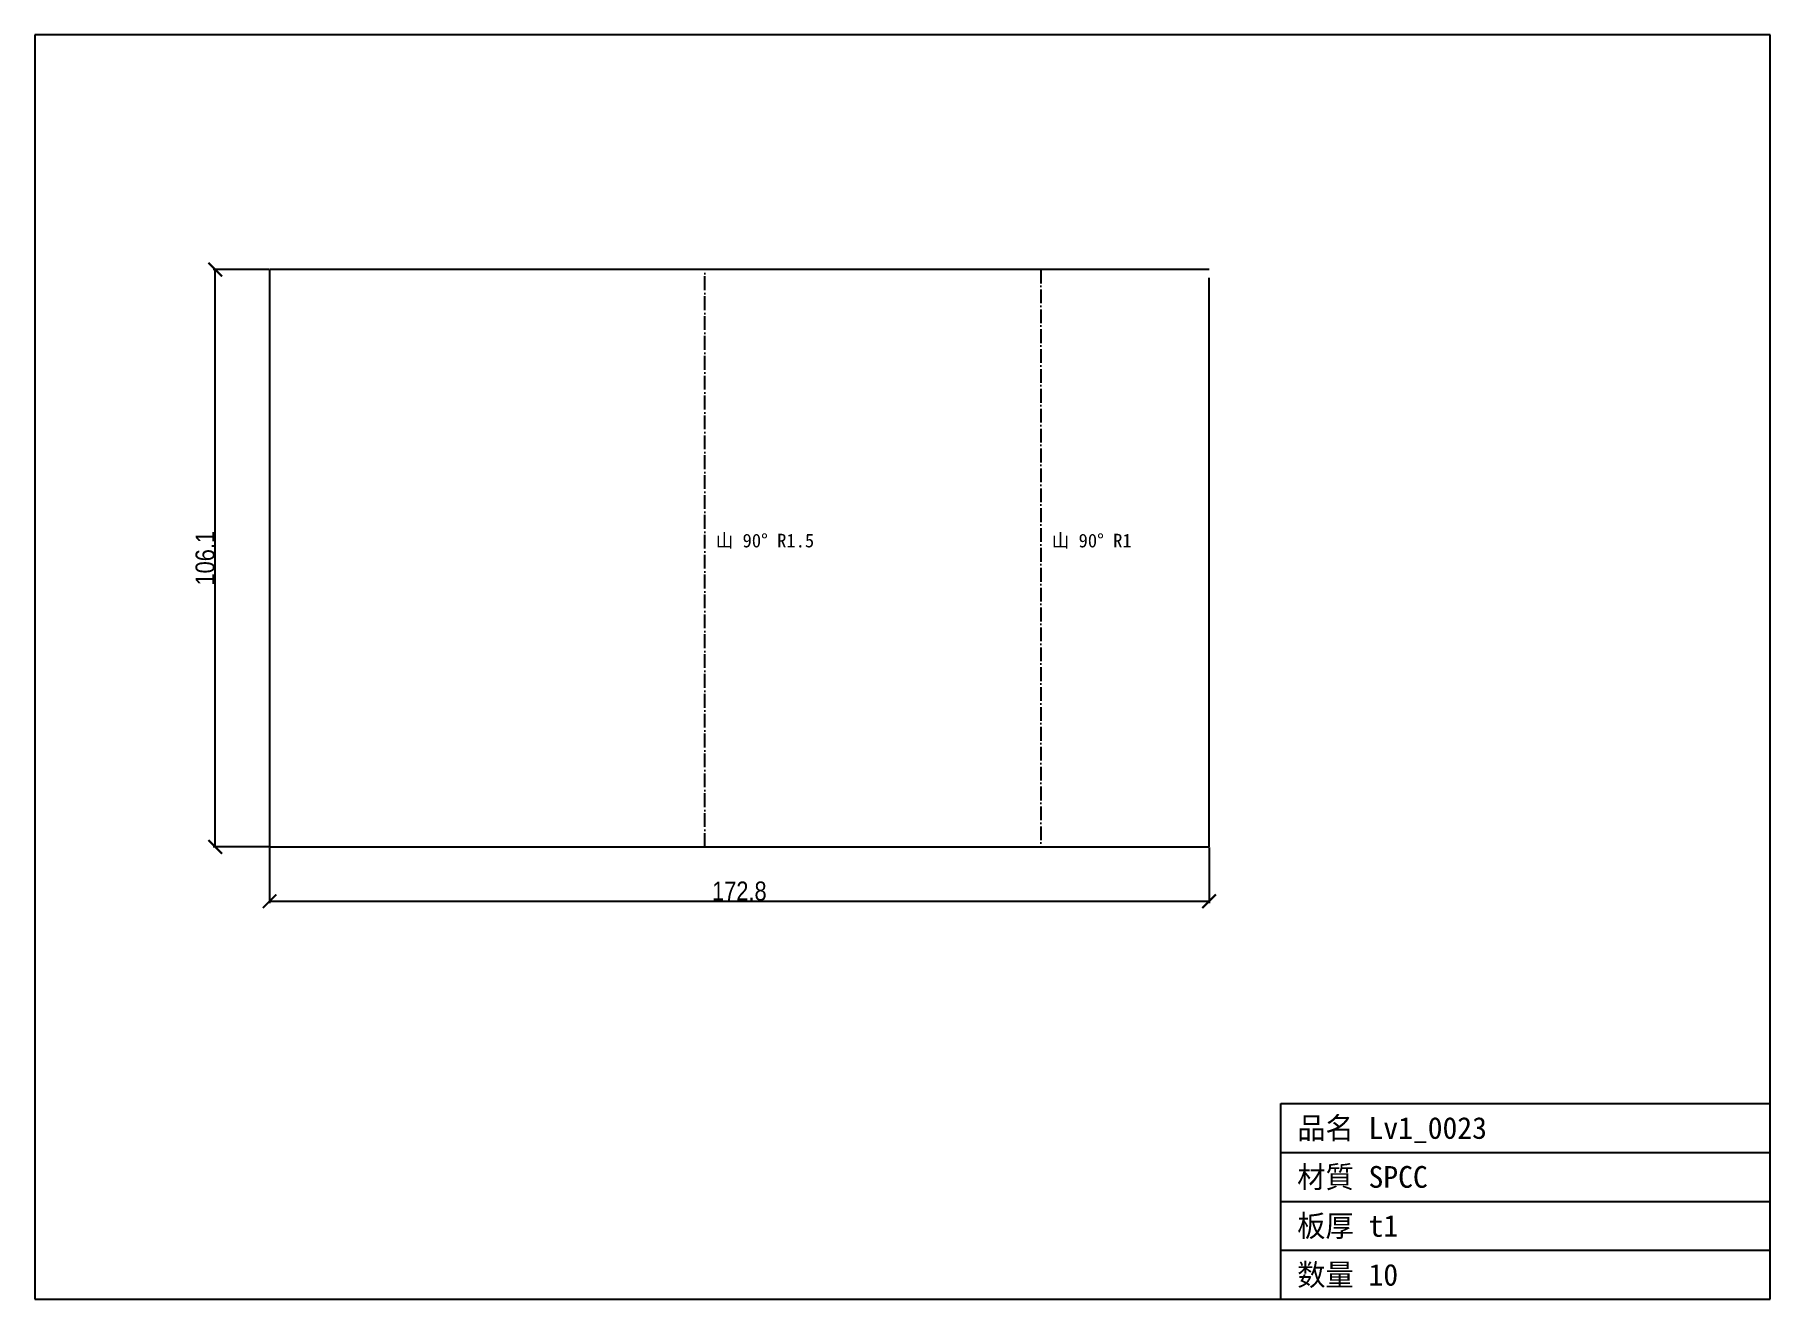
# Model space of a CAD drawing. Header units: millimetres. Extents: x -125 to 194, y -83 to 149.
import ezdxf

# ---------------------------------------------------------------- set-up
doc = ezdxf.new("R2010")
doc.units = ezdxf.units.MM
doc.linetypes.add('DASHDOT', pattern=[3.556, 2.54, -0.508, 0, -0.508])
for name, color, linetype in [('BEND', 7, 'Continuous'), ('CUT', 7, 'Continuous'), ('DIM', 7, 'Continuous'), ('FRAME', 7, 'Continuous'), ('TEXT', 7, 'Continuous')]:
    doc.layers.add(name, color=color, linetype=linetype)
doc.styles.add('OpenSansCondensed-Light', font='OpenSansCondensed-Light.ttf')
doc.dimstyles.new('EZDXF', dxfattribs={"dimtxt": 0.25, "dimasz": 0.175, "dimexe": 0.375, "dimexo": 0.125, "dimgap": 0.1, "dimtad": 1, "dimlfac": 100, "dimzin": 12, "dimdsep": 46, "dimtxsty": 'OpenSansCondensed-Light', "dimblk": 'ARCHTICK', "dimcen": 2.5, "dimazin": 3, "dimtfac": 0.5, "dimtmove": 2, "dimatfit": 3})

# ---------------------------------------------------------------- blocks, each defined once
blk = doc.blocks.new('_ARCHTICK')
at = {"color": 0, "linetype": 'BYBLOCK', "const_width": 0.15}
blk.add_lwpolyline([(-0.5, -0.5), (0.5, 0.5)], dxfattribs=at)

msp = doc.modelspace()

# ---------------------------------------------------------------- linework, layer by layer
at = {"layer": 'BEND', "color": 3, "linetype": 'DASHDOT'}
for p, q in [((-1.57, 0), (-1.57, 106.14)), ((60.22, 106.14), (60.22, 0))]:
    msp.add_line(p, q, dxfattribs=at)
at = {"layer": 'CUT'}
for p, q in [((-81.59, 106.14), (-81.59, 0)), ((91.17, 106.14), (-81.59, 106.14)), ((91.17, 0), (91.17, 104.64)), ((-81.59, 0), (91.17, 0))]:
    msp.add_line(p, q, dxfattribs=at)
at = {"layer": 'FRAME'}
for p, q in [((194.37, 149.34), (-124.79, 149.34)), ((-124.79, 149.34), (-124.79, -83.19)), ((194.37, -83.19), (194.37, 149.34)), ((104.37, -83.19), (104.37, -47.19)), ((104.37, -47.19), (194.37, -47.19)), ((104.37, -56.19), (194.37, -56.19)), ((104.37, -65.19), (194.37, -65.19)), ((104.37, -74.19), (194.37, -74.19)), ((-124.79, -83.19), (194.37, -83.19))]:
    msp.add_line(p, q, dxfattribs=at)

# ---------------------------------------------------------------- texts
at = {"layer": 'TEXT'}
for s, height, p in [('山 90° R1.5', 2.5, (0.43, 55.07)), ('山 90° R1', 2.5, (62.22, 55.07)), ('品名 Lv1_0023', 4, (107.37, -53.69)), ('材質 SPCC', 4, (107.37, -62.69)), ('板厚 t1', 4, (107.37, -71.69)), ('数量 10', 4, (107.37, -80.69))]:
    msp.add_text(s, height=height, dxfattribs=at).set_placement(p)

# ---------------------------------------------------------------- dimensions: what is measured, and where the dimension line sits
at = {"layer": 'DIM'}
msp.add_linear_dim(base=(-91.59, 0), p1=(-81.59, 0), p2=(-81.59, 106.14), angle=90, dimstyle='EZDXF', override={"dimtxt": 3.5, "dimasz": 2.5, "dimdec": 1, "dimlfac": 1}, dxfattribs=at).render()
msp.add_linear_dim(base=(-81.59, -10), p1=(-81.59, 0), p2=(91.17, 0), dimstyle='EZDXF', override={"dimtxt": 3.5, "dimasz": 2.5, "dimdec": 1, "dimlfac": 1}, dxfattribs=at).render()

doc.saveas('drawing.dxf')
